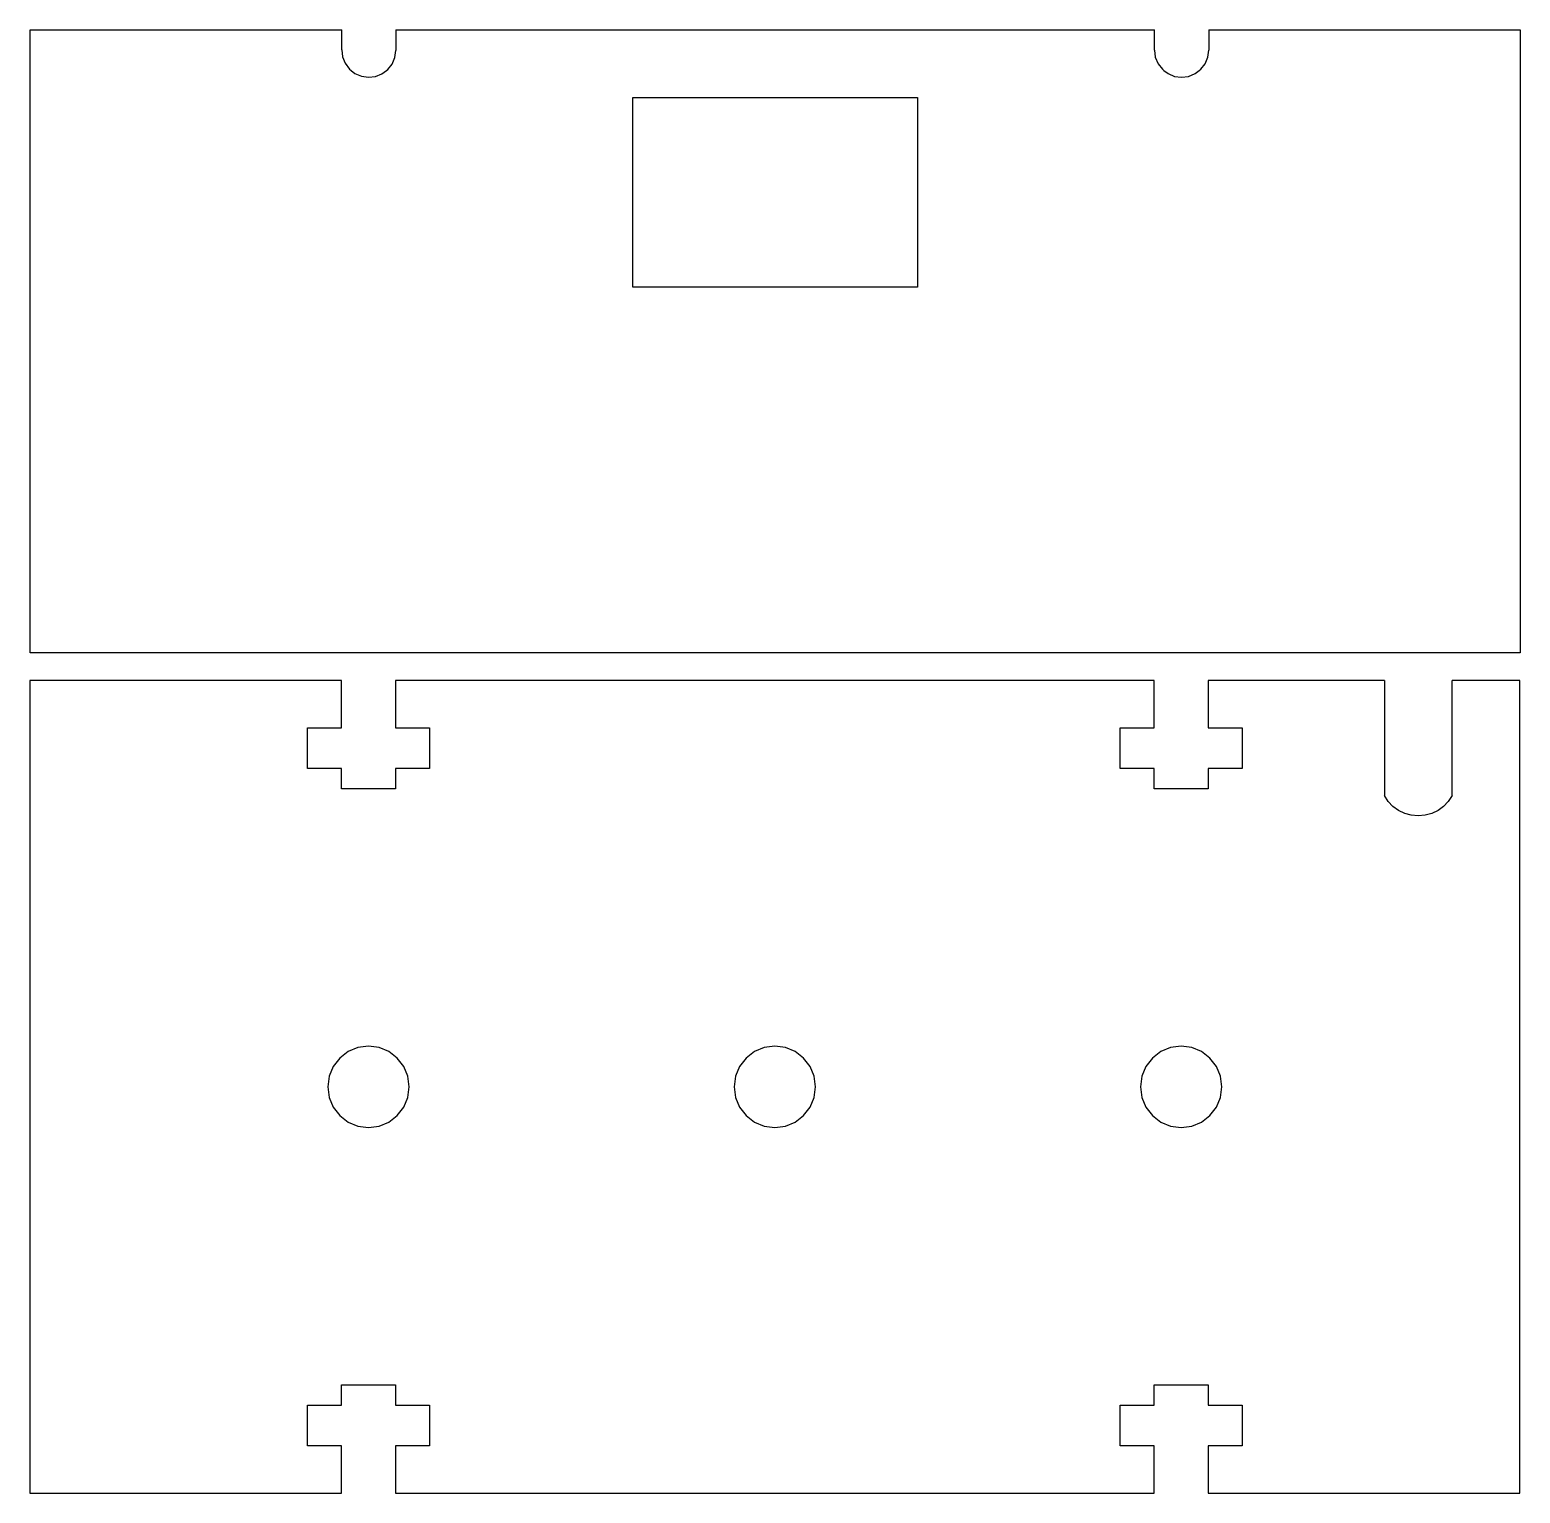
# Model space of a CAD drawing. Header units: metres. Extents: x 0 to 110, y 0 to 108.
import ezdxf

# ---------------------------------------------------------------- set-up
doc = ezdxf.new("R2010")
doc.units = ezdxf.units.M

msp = doc.modelspace()

# ---------------------------------------------------------------- linework, layer by layer
at = {"layer": 'Layer0'}
for p, q in [((0.03, 108.03), (23.03, 108.03)), ((0.03, 62.03), (0.03, 108.03)), ((23.03, 106.56), (23.03, 108.03)), ((27.03, 108.03), (83.03, 108.03)), ((27.03, 108.03), (27.03, 106.51)), ((83.03, 106.53), (83.03, 108.03)), ((87.03, 108.03), (110.03, 108.03)), ((87.03, 108.03), (87.03, 106.53)), ((110.03, 108.03), (110.03, 62.03)), ((23.03, 106.56), (23.09, 106.05)), ((23.09, 106.05), (23.28, 105.56)), ((26.74, 105.51), (26.95, 105.99)), ((26.95, 105.99), (27.03, 106.51)), ((83.03, 106.53), (83.09, 106.02)), ((83.09, 106.02), (83.29, 105.53)), ((86.76, 105.53), (86.96, 106.02)), ((86.96, 106.02), (87.03, 106.53)), ((23.28, 105.56), (23.59, 105.14)), ((23.59, 105.14), (23.73, 105.03)), ((23.73, 105.03), (24, 104.82)), ((24, 104.82), (24.48, 104.61)), ((24.48, 104.61), (25, 104.54)), ((25, 104.54), (25.52, 104.6)), ((25.52, 104.6), (26, 104.79)), ((26, 104.79), (26.33, 105.03)), ((26.33, 105.03), (26.42, 105.1)), ((26.42, 105.1), (26.74, 105.51)), ((83.29, 105.53), (83.61, 105.12)), ((83.61, 105.12), (83.72, 105.03)), ((83.72, 105.03), (84.03, 104.8)), ((84.03, 104.8), (84.51, 104.6)), ((84.51, 104.6), (85.03, 104.53)), ((85.03, 104.53), (85.54, 104.6)), ((85.54, 104.6), (86.03, 104.8)), ((86.03, 104.8), (86.33, 105.03)), ((86.33, 105.03), (86.44, 105.12)), ((86.44, 105.12), (86.76, 105.53)), ((44.53, 103.03), (65.53, 103.03)), ((44.53, 89.03), (44.53, 103.03)), ((65.53, 103.03), (65.53, 89.03)), ((65.53, 89.03), (44.53, 89.03)), ((110.03, 62.03), (0.03, 62.03)), ((23, 60), (0, 60)), ((0, 60), (0, 0)), ((23, 56.5), (23, 60)), ((83, 60), (27, 60)), ((27, 60), (27, 56.5)), ((83, 56.5), (83, 60)), ((87, 60), (87, 56.5)), ((100, 60), (87, 60)), ((100, 60), (100, 51.5)), ((110, 60), (105, 60)), ((105, 51.5), (105, 60)), ((110, 0), (110, 60)), ((20.5, 56.5), (23, 56.5)), ((20.5, 53.5), (20.5, 56.5)), ((27, 56.5), (29.5, 56.5)), ((29.5, 56.5), (29.5, 53.5)), ((80.5, 53.5), (80.5, 56.5)), ((80.5, 56.5), (83, 56.5)), ((87, 56.5), (89.5, 56.5)), ((89.5, 56.5), (89.5, 53.5)), ((23, 53.5), (20.5, 53.5)), ((23, 52), (23, 53.5)), ((27, 53.5), (27, 52)), ((29.5, 53.5), (27, 53.5)), ((83, 53.5), (80.5, 53.5)), ((83, 52), (83, 53.5)), ((89.5, 53.5), (87, 53.5)), ((87, 53.5), (87, 52)), ((27, 52), (23, 52)), ((87, 52), (83, 52)), ((100.28, 51.07), (100, 51.5)), ((100.63, 50.7), (100.28, 51.07)), ((101.04, 50.4), (100.63, 50.7)), ((104.37, 50.7), (103.96, 50.4)), ((104.72, 51.07), (104.37, 50.7)), ((105, 51.5), (104.72, 51.07)), ((101.5, 50.18), (101.04, 50.4)), ((101.99, 50.05), (101.5, 50.18)), ((102.5, 50), (101.99, 50.05)), ((103.01, 50.05), (102.5, 50)), ((103.5, 50.18), (103.01, 50.05)), ((103.96, 50.4), (103.5, 50.18)), ((22.88, 32.12), (22.4, 31.5)), ((23.5, 32.6), (22.88, 32.12)), ((24.22, 32.9), (23.5, 32.6)), ((25, 33), (24.22, 32.9)), ((25.78, 32.9), (25, 33)), ((26.5, 32.6), (25.78, 32.9)), ((27.12, 32.12), (26.5, 32.6)), ((27.6, 31.5), (27.12, 32.12)), ((52.88, 32.12), (52.4, 31.5)), ((53.5, 32.6), (52.88, 32.12)), ((54.22, 32.9), (53.5, 32.6)), ((55, 33), (54.22, 32.9)), ((55.78, 32.9), (55, 33)), ((56.5, 32.6), (55.78, 32.9)), ((57.12, 32.12), (56.5, 32.6)), ((57.6, 31.5), (57.12, 32.12)), ((82.88, 32.12), (82.4, 31.5)), ((83.5, 32.6), (82.88, 32.12)), ((84.22, 32.9), (83.5, 32.6)), ((85, 33), (84.22, 32.9)), ((85.78, 32.9), (85, 33)), ((86.5, 32.6), (85.78, 32.9)), ((87.12, 32.12), (86.5, 32.6)), ((87.6, 31.5), (87.12, 32.12)), ((22.4, 31.5), (22.1, 30.78)), ((27.9, 30.78), (27.6, 31.5)), ((52.4, 31.5), (52.1, 30.78)), ((57.9, 30.78), (57.6, 31.5)), ((82.4, 31.5), (82.1, 30.78)), ((87.9, 30.78), (87.6, 31.5)), ((22.1, 30.78), (22, 30)), ((22, 30), (22.1, 29.22)), ((28, 30), (27.9, 30.78)), ((27.9, 29.22), (28, 30)), ((52.1, 30.78), (52, 30)), ((52, 30), (52.1, 29.22)), ((58, 30), (57.9, 30.78)), ((57.9, 29.22), (58, 30)), ((82.1, 30.78), (82, 30)), ((82, 30), (82.1, 29.22)), ((88, 30), (87.9, 30.78)), ((87.9, 29.22), (88, 30)), ((22.1, 29.22), (22.4, 28.5)), ((27.6, 28.5), (27.9, 29.22)), ((52.1, 29.22), (52.4, 28.5)), ((57.6, 28.5), (57.9, 29.22)), ((82.1, 29.22), (82.4, 28.5)), ((87.6, 28.5), (87.9, 29.22)), ((22.4, 28.5), (22.88, 27.88)), ((22.88, 27.88), (23.5, 27.4)), ((26.5, 27.4), (27.12, 27.88)), ((27.12, 27.88), (27.6, 28.5)), ((52.4, 28.5), (52.88, 27.88)), ((52.88, 27.88), (53.5, 27.4)), ((56.5, 27.4), (57.12, 27.88)), ((57.12, 27.88), (57.6, 28.5)), ((82.4, 28.5), (82.88, 27.88)), ((82.88, 27.88), (83.5, 27.4)), ((86.5, 27.4), (87.12, 27.88)), ((87.12, 27.88), (87.6, 28.5)), ((23.5, 27.4), (24.22, 27.1)), ((24.22, 27.1), (25, 27)), ((25, 27), (25.78, 27.1)), ((25.78, 27.1), (26.5, 27.4)), ((53.5, 27.4), (54.22, 27.1)), ((54.22, 27.1), (55, 27)), ((55, 27), (55.78, 27.1)), ((55.78, 27.1), (56.5, 27.4)), ((83.5, 27.4), (84.22, 27.1)), ((84.22, 27.1), (85, 27)), ((85, 27), (85.78, 27.1)), ((85.78, 27.1), (86.5, 27.4)), ((23, 6.5), (23, 8)), ((23, 8), (27, 8)), ((27, 8), (27, 6.5)), ((83, 6.5), (83, 8)), ((83, 8), (87, 8)), ((87, 8), (87, 6.5)), ((20.5, 3.5), (20.5, 6.5)), ((20.5, 6.5), (23, 6.5)), ((27, 6.5), (29.5, 6.5)), ((29.5, 6.5), (29.5, 3.5)), ((80.5, 3.5), (80.5, 6.5)), ((80.5, 6.5), (83, 6.5)), ((87, 6.5), (89.5, 6.5)), ((89.5, 6.5), (89.5, 3.5)), ((23, 3.5), (20.5, 3.5)), ((23, 0), (23, 3.5)), ((29.5, 3.5), (27, 3.5)), ((27, 3.5), (27, 0)), ((83, 3.5), (80.5, 3.5)), ((83, 0), (83, 3.5)), ((89.5, 3.5), (87, 3.5)), ((87, 3.5), (87, 0)), ((0, 0), (23, 0)), ((27, 0), (83, 0)), ((87, 0), (110, 0))]:
    msp.add_line(p, q, dxfattribs=at)

doc.saveas('drawing.dxf')
